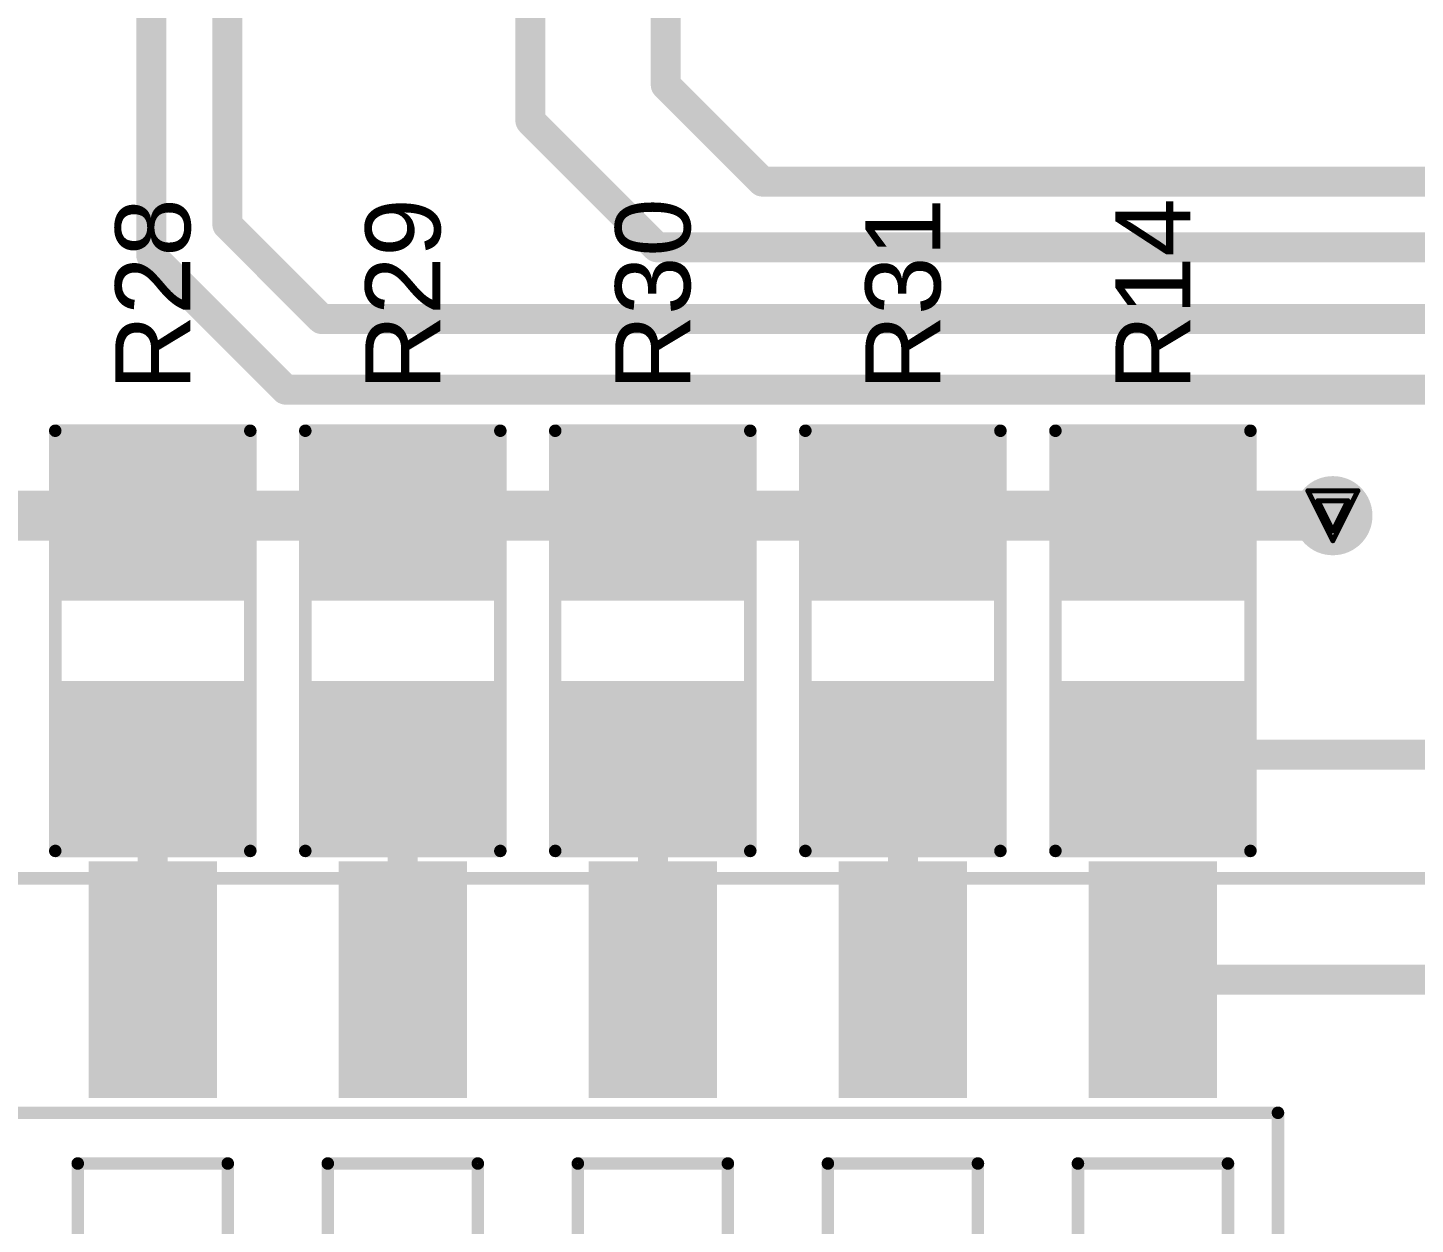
# Model space of a CAD drawing. Header units: inches. Extents: x 29 to 267, y 155 to 337.
# Drawn here: x 66.88 to 80.97, y 223.75 to 235.91 of the extents above; entities that cross this region are included whole.
import ezdxf

# ---------------------------------------------------------------- set-up
doc = ezdxf.new("R2010")
doc.units = ezdxf.units.IN
for name, color, linetype in [('Board Outline', 216, 'Continuous'), ('Bottom Layer', 5, 'Continuous'), ('Bottom Solder', 6, 'Continuous'), ('Dimension', 6, 'Continuous'), ('Drill Drawing', 1, 'Continuous'), ('Top Layer', 1, 'Continuous'), ('Top Overlay', 2, 'Continuous'), ('Top Paste', 8, 'Continuous'), ('Top Solder', 216, 'Continuous'), ('Via Holes', 16, 'Continuous')]:
    doc.layers.add(name, color=color, linetype=linetype)
doc.styles.add('Arial', font='', dxfattribs={"height": 0.2})
doc.styles.get('Arial').set_extended_font_data('Arial')

# ---------------------------------------------------------------- blocks, each defined once
blk = doc.blocks.new('SMXS_06K_TP_12')
at = {"layer": 'Top Layer'}
for points in [[(-3.3, 6.9), (-3.3, 5.8), (-5.5, 5.8), (-5.5, 6.9)], [(5.5, 6.9), (5.5, 5.8), (3.3, 5.8), (3.3, 6.9)], [(-3.3, 4.36), (-3.3, 3.26), (-5.5, 3.26), (-5.5, 4.36)], [(5.5, 4.36), (5.5, 3.26), (3.3, 3.26), (3.3, 4.36)], [(-3.3, 1.82), (-3.3, 0.72), (-5.5, 0.72), (-5.5, 1.82)], [(5.5, 1.82), (5.5, 0.72), (3.3, 0.72), (3.3, 1.82)], [(-3.3, -0.72), (-3.3, -1.82), (-5.5, -1.82), (-5.5, -0.72)], [(5.5, -0.72), (5.5, -1.82), (3.3, -1.82), (3.3, -0.72)], [(-3.3, -3.26), (-3.3, -4.36), (-5.5, -4.36), (-5.5, -3.26)], [(5.5, -3.26), (5.5, -4.36), (3.3, -4.36), (3.3, -3.26)], [(-3.3, -5.8), (-3.3, -6.9), (-5.5, -6.9), (-5.5, -5.8)], [(5.5, -5.8), (5.5, -6.9), (3.3, -6.9), (3.3, -5.8)]]:
    blk.add_hatch(color=1, dxfattribs=at).paths.add_polyline_path(points)
at = {"layer": 'Top Paste'}
for points in [[(-3.3, 6.9), (-3.3, 5.8), (-5.5, 5.8), (-5.5, 6.9)], [(5.5, 6.9), (5.5, 5.8), (3.3, 5.8), (3.3, 6.9)], [(-3.3, 4.36), (-3.3, 3.26), (-5.5, 3.26), (-5.5, 4.36)], [(5.5, 4.36), (5.5, 3.26), (3.3, 3.26), (3.3, 4.36)], [(-3.3, 1.82), (-3.3, 0.72), (-5.5, 0.72), (-5.5, 1.82)], [(5.5, 1.82), (5.5, 0.72), (3.3, 0.72), (3.3, 1.82)], [(-3.3, -0.72), (-3.3, -1.82), (-5.5, -1.82), (-5.5, -0.72)], [(5.5, -0.72), (5.5, -1.82), (3.3, -1.82), (3.3, -0.72)], [(-3.3, -3.26), (-3.3, -4.36), (-5.5, -4.36), (-5.5, -3.26)], [(5.5, -3.26), (5.5, -4.36), (3.3, -4.36), (3.3, -3.26)], [(-3.3, -5.8), (-3.3, -6.9), (-5.5, -6.9), (-5.5, -5.8)], [(5.5, -5.8), (5.5, -6.9), (3.3, -6.9), (3.3, -5.8)]]:
    blk.add_hatch(color=8, dxfattribs=at).paths.add_polyline_path(points)
at = {"layer": 'Top Solder'}
for points in [[(-3.198, 7.002), (-3.198, 5.698), (-5.602, 5.698), (-5.602, 7.002)], [(5.602, 7.002), (5.602, 5.698), (3.198, 5.698), (3.198, 7.002)], [(-3.198, 4.462), (-3.198, 3.158), (-5.602, 3.158), (-5.602, 4.462)], [(5.602, 4.462), (5.602, 3.158), (3.198, 3.158), (3.198, 4.462)], [(-3.198, 1.922), (-3.198, 0.618), (-5.602, 0.618), (-5.602, 1.922)], [(5.602, 1.922), (5.602, 0.618), (3.198, 0.618), (3.198, 1.922)], [(-3.198, -0.618), (-3.198, -1.922), (-5.602, -1.922), (-5.602, -0.618)], [(5.602, -0.618), (5.602, -1.922), (3.198, -1.922), (3.198, -0.618)], [(-3.198, -3.158), (-3.198, -4.462), (-5.602, -4.462), (-5.602, -3.158)], [(5.602, -3.158), (5.602, -4.462), (3.198, -4.462), (3.198, -3.158)], [(-3.198, -5.698), (-3.198, -7.002), (-5.602, -7.002), (-5.602, -5.698)], [(5.602, -5.698), (5.602, -7.002), (3.198, -7.002), (3.198, -5.698)]]:
    blk.add_hatch(color=216, dxfattribs=at).paths.add_polyline_path(points)
at = {"layer": 'Top Overlay'}
for points in [[(-3.08, 7.61, 0.127, 0.127, 0), (-3.08, 6.965, 0.127, 0.127, 0)], [(-3.08, 7.61, 0.127, 0.127, 0), (3.048, 7.61, 0.127, 0.127, 0)], [(3.048, 7.61, 0.127, 0.127, 0), (3.048, -7.62, 0.127, 0.127, 0)], [(-2.293, 7.112, 0.127, 0.127, 0), (-2.293, 5.588, 0.127, 0.127, 0)], [(-2.293, 7.112, 0.127, 0.127, 0), (2.533, 7.112, 0.127, 0.127, 0)], [(-1.785, 7.112, 0.127, 0.127, 0), (-1.785, 5.588, 0.127, 0.127, 0)], [(-1.023, 7.112, 0.127, 0.127, 0), (-1.785, 6.096, 0.127, 0.127, 0)], [(-0.515, 7.112, 0.127, 0.127, 0), (-1.531, 5.588, 0.127, 0.127, 0)], [(-0.515, 7.112, 0.127, 0.127, 0), (-0.515, 5.588, 0.127, 0.127, 0)], [(2.533, 7.112, 0.127, 0.127, 0), (2.533, 5.588, 0.127, 0.127, 0)], [(-5.879, 6.48, 0.254, 0.254, 0), (-5.752, 6.353, 0.254, 0.254, 0)], [(-5.879, 6.48, 0.254, 0.254, 0), (-5.879, 6.226, 0.254, 0.254, 0)], [(-5.752, 6.353, 0.254, 0.254, 0), (-5.879, 6.226, 0.254, 0.254, 0)], [(-0.515, 6.35, 0.127, 0.127, 0), (-1.023, 5.588, 0.127, 0.127, 0)], [(-3.08, 5.735, 0.127, 0.127, 0), (-3.08, 4.425, 0.127, 0.127, 0)], [(-2.293, 5.588, 0.127, 0.127, 0), (2.533, 5.588, 0.127, 0.127, 0)], [(-2.293, 4.572, 0.127, 0.127, 0), (2.533, 4.572, 0.127, 0.127, 0)], [(-2.293, 4.572, 0.127, 0.127, 0), (-2.293, 3.048, 0.127, 0.127, 0)], [(-1.023, 4.572, 0.127, 0.127, 0), (-1.785, 3.556, 0.127, 0.127, 0)], [(-1.785, 4.572, 0.127, 0.127, 0), (-1.785, 3.048, 0.127, 0.127, 0)], [(-0.515, 4.572, 0.127, 0.127, 0), (-1.531, 3.048, 0.127, 0.127, 0)], [(-0.515, 4.572, 0.127, 0.127, 0), (-0.515, 3.048, 0.127, 0.127, 0)], [(2.533, 4.572, 0.127, 0.127, 0), (2.533, 3.048, 0.127, 0.127, 0)], [(-0.515, 3.81, 0.127, 0.127, 0), (-1.023, 3.048, 0.127, 0.127, 0)], [(-3.08, 3.195, 0.127, 0.127, 0), (-3.08, 1.885, 0.127, 0.127, 0)], [(-2.293, 3.048, 0.127, 0.127, 0), (2.533, 3.048, 0.127, 0.127, 0)], [(-2.293, 2.032, 0.127, 0.127, 0), (-2.293, 0.508, 0.127, 0.127, 0)], [(-2.293, 2.032, 0.127, 0.127, 0), (2.533, 2.032, 0.127, 0.127, 0)], [(-1.785, 2.032, 0.127, 0.127, 0), (-1.785, 0.508, 0.127, 0.127, 0)], [(-1.023, 2.032, 0.127, 0.127, 0), (-1.785, 1.016, 0.127, 0.127, 0)], [(-0.515, 2.032, 0.127, 0.127, 0), (-1.531, 0.508, 0.127, 0.127, 0)], [(-0.515, 2.032, 0.127, 0.127, 0), (-0.515, 0.508, 0.127, 0.127, 0)], [(2.533, 2.032, 0.127, 0.127, 0), (2.533, 0.508, 0.127, 0.127, 0)], [(-0.515, 1.27, 0.127, 0.127, 0), (-1.023, 0.508, 0.127, 0.127, 0)], [(-3.08, 0.655, 0.127, 0.127, 0), (-3.08, -0.655, 0.127, 0.127, 0)], [(-2.293, 0.508, 0.127, 0.127, 0), (2.533, 0.508, 0.127, 0.127, 0)], [(-2.293, -0.508, 0.127, 0.127, 0), (2.533, -0.508, 0.127, 0.127, 0)], [(-2.293, -0.508, 0.127, 0.127, 0), (-2.293, -2.032, 0.127, 0.127, 0)], [(-1.023, -0.508, 0.127, 0.127, 0), (-1.785, -1.524, 0.127, 0.127, 0)], [(-1.785, -0.508, 0.127, 0.127, 0), (-1.785, -2.032, 0.127, 0.127, 0)], [(-0.515, -0.508, 0.127, 0.127, 0), (-1.531, -2.032, 0.127, 0.127, 0)], [(-0.515, -0.508, 0.127, 0.127, 0), (-0.515, -2.032, 0.127, 0.127, 0)], [(2.533, -0.508, 0.127, 0.127, 0), (2.533, -2.032, 0.127, 0.127, 0)], [(-0.515, -1.27, 0.127, 0.127, 0), (-1.023, -2.032, 0.127, 0.127, 0)], [(-3.08, -1.885, 0.127, 0.127, 0), (-3.08, -3.195, 0.127, 0.127, 0)], [(-2.293, -2.032, 0.127, 0.127, 0), (2.533, -2.032, 0.127, 0.127, 0)], [(-2.293, -3.048, 0.127, 0.127, 0), (-2.293, -4.572, 0.127, 0.127, 0)], [(-2.293, -3.048, 0.127, 0.127, 0), (2.533, -3.048, 0.127, 0.127, 0)], [(-1.785, -3.048, 0.127, 0.127, 0), (-1.785, -4.572, 0.127, 0.127, 0)], [(-1.023, -3.048, 0.127, 0.127, 0), (-1.785, -4.064, 0.127, 0.127, 0)], [(-0.515, -3.048, 0.127, 0.127, 0), (-1.531, -4.572, 0.127, 0.127, 0)], [(-0.515, -3.048, 0.127, 0.127, 0), (-0.515, -4.572, 0.127, 0.127, 0)], [(2.533, -3.048, 0.127, 0.127, 0), (2.533, -4.572, 0.127, 0.127, 0)], [(-0.515, -3.81, 0.127, 0.127, 0), (-1.023, -4.572, 0.127, 0.127, 0)], [(-3.08, -4.425, 0.127, 0.127, 0), (-3.08, -5.735, 0.127, 0.127, 0)], [(-2.293, -4.572, 0.127, 0.127, 0), (2.533, -4.572, 0.127, 0.127, 0)], [(-2.293, -5.588, 0.127, 0.127, 0), (2.533, -5.588, 0.127, 0.127, 0)], [(-2.293, -5.588, 0.127, 0.127, 0), (-2.293, -7.112, 0.127, 0.127, 0)], [(-1.023, -5.588, 0.127, 0.127, 0), (-1.785, -6.604, 0.127, 0.127, 0)], [(-1.785, -5.588, 0.127, 0.127, 0), (-1.785, -7.112, 0.127, 0.127, 0)], [(-0.515, -5.588, 0.127, 0.127, 0), (-1.531, -7.112, 0.127, 0.127, 0)], [(-0.515, -5.588, 0.127, 0.127, 0), (-0.515, -7.112, 0.127, 0.127, 0)], [(2.533, -5.588, 0.127, 0.127, 0), (2.533, -7.112, 0.127, 0.127, 0)], [(-0.515, -6.35, 0.127, 0.127, 0), (-1.023, -7.112, 0.127, 0.127, 0)], [(-3.08, -6.965, 0.127, 0.127, 0), (-3.08, -7.62, 0.127, 0.127, 0)], [(-2.293, -7.112, 0.127, 0.127, 0), (2.533, -7.112, 0.127, 0.127, 0)], [(-3.08, -7.62, 0.127, 0.127, 0), (3.048, -7.62, 0.127, 0.127, 0)]]:
    blk.add_lwpolyline(points, format="xyseb", dxfattribs=at)
for points in [[(-3.112, 7.61, 0.0635, 0.0635, 1), (-3.048, 7.61, 0.0635, 0.0635, 1)], [(-3.112, 7.61, 0.0635, 0.0635, 1), (-3.048, 7.61, 0.0635, 0.0635, 1)], [(3.016, 7.61, 0.0635, 0.0635, 1), (3.08, 7.61, 0.0635, 0.0635, 1)], [(3.016, 7.61, 0.0635, 0.0635, 1), (3.08, 7.61, 0.0635, 0.0635, 1)], [(-2.325, 7.112, 0.0635, 0.0635, 1), (-2.261, 7.112, 0.0635, 0.0635, 1)], [(-2.325, 7.112, 0.0635, 0.0635, 1), (-2.261, 7.112, 0.0635, 0.0635, 1)], [(-1.817, 7.112, 0.0635, 0.0635, 1), (-1.753, 7.112, 0.0635, 0.0635, 1)], [(-1.055, 7.112, 0.0635, 0.0635, 1), (-0.991, 7.112, 0.0635, 0.0635, 1)], [(-0.547, 7.112, 0.0635, 0.0635, 1), (-0.483, 7.112, 0.0635, 0.0635, 1)], [(-0.547, 7.112, 0.0635, 0.0635, 1), (-0.483, 7.112, 0.0635, 0.0635, 1)], [(2.501, 7.112, 0.0635, 0.0635, 1), (2.565, 7.112, 0.0635, 0.0635, 1)], [(2.501, 7.112, 0.0635, 0.0635, 1), (2.565, 7.112, 0.0635, 0.0635, 1)], [(-3.112, 6.965, 0.0635, 0.0635, 1), (-3.048, 6.965, 0.0635, 0.0635, 1)], [(-5.942, 6.48, 0.127, 0.127, 1), (-5.815, 6.48, 0.127, 0.127, 1)], [(-5.942, 6.48, 0.127, 0.127, 1), (-5.815, 6.48, 0.127, 0.127, 1)], [(-5.942, 6.226, 0.127, 0.127, 1), (-5.815, 6.226, 0.127, 0.127, 1)], [(-5.942, 6.226, 0.127, 0.127, 1), (-5.815, 6.226, 0.127, 0.127, 1)], [(-5.815, 6.353, 0.127, 0.127, 1), (-5.688, 6.353, 0.127, 0.127, 1)], [(-5.815, 6.353, 0.127, 0.127, 1), (-5.688, 6.353, 0.127, 0.127, 1)], [(-0.547, 6.35, 0.0635, 0.0635, 1), (-0.483, 6.35, 0.0635, 0.0635, 1)], [(-1.817, 6.096, 0.0635, 0.0635, 1), (-1.753, 6.096, 0.0635, 0.0635, 1)], [(-3.112, 5.735, 0.0635, 0.0635, 1), (-3.048, 5.735, 0.0635, 0.0635, 1)], [(-2.325, 5.588, 0.0635, 0.0635, 1), (-2.261, 5.588, 0.0635, 0.0635, 1)], [(-2.325, 5.588, 0.0635, 0.0635, 1), (-2.261, 5.588, 0.0635, 0.0635, 1)], [(-1.817, 5.588, 0.0635, 0.0635, 1), (-1.753, 5.588, 0.0635, 0.0635, 1)], [(-1.563, 5.588, 0.0635, 0.0635, 1), (-1.499, 5.588, 0.0635, 0.0635, 1)], [(-1.055, 5.588, 0.0635, 0.0635, 1), (-0.991, 5.588, 0.0635, 0.0635, 1)], [(-0.547, 5.588, 0.0635, 0.0635, 1), (-0.483, 5.588, 0.0635, 0.0635, 1)], [(2.501, 5.588, 0.0635, 0.0635, 1), (2.565, 5.588, 0.0635, 0.0635, 1)], [(2.501, 5.588, 0.0635, 0.0635, 1), (2.565, 5.588, 0.0635, 0.0635, 1)], [(-2.325, 4.572, 0.0635, 0.0635, 1), (-2.261, 4.572, 0.0635, 0.0635, 1)], [(-2.325, 4.572, 0.0635, 0.0635, 1), (-2.261, 4.572, 0.0635, 0.0635, 1)], [(-1.817, 4.572, 0.0635, 0.0635, 1), (-1.753, 4.572, 0.0635, 0.0635, 1)], [(-1.055, 4.572, 0.0635, 0.0635, 1), (-0.991, 4.572, 0.0635, 0.0635, 1)], [(-0.547, 4.572, 0.0635, 0.0635, 1), (-0.483, 4.572, 0.0635, 0.0635, 1)], [(-0.547, 4.572, 0.0635, 0.0635, 1), (-0.483, 4.572, 0.0635, 0.0635, 1)], [(2.501, 4.572, 0.0635, 0.0635, 1), (2.565, 4.572, 0.0635, 0.0635, 1)], [(2.501, 4.572, 0.0635, 0.0635, 1), (2.565, 4.572, 0.0635, 0.0635, 1)], [(-3.112, 4.425, 0.0635, 0.0635, 1), (-3.048, 4.425, 0.0635, 0.0635, 1)], [(-0.547, 3.81, 0.0635, 0.0635, 1), (-0.483, 3.81, 0.0635, 0.0635, 1)], [(-1.817, 3.556, 0.0635, 0.0635, 1), (-1.753, 3.556, 0.0635, 0.0635, 1)], [(-3.112, 3.195, 0.0635, 0.0635, 1), (-3.048, 3.195, 0.0635, 0.0635, 1)], [(-2.325, 3.048, 0.0635, 0.0635, 1), (-2.261, 3.048, 0.0635, 0.0635, 1)], [(-2.325, 3.048, 0.0635, 0.0635, 1), (-2.261, 3.048, 0.0635, 0.0635, 1)], [(-1.817, 3.048, 0.0635, 0.0635, 1), (-1.753, 3.048, 0.0635, 0.0635, 1)], [(-1.563, 3.048, 0.0635, 0.0635, 1), (-1.499, 3.048, 0.0635, 0.0635, 1)], [(-1.055, 3.048, 0.0635, 0.0635, 1), (-0.991, 3.048, 0.0635, 0.0635, 1)], [(-0.547, 3.048, 0.0635, 0.0635, 1), (-0.483, 3.048, 0.0635, 0.0635, 1)], [(2.501, 3.048, 0.0635, 0.0635, 1), (2.565, 3.048, 0.0635, 0.0635, 1)], [(2.501, 3.048, 0.0635, 0.0635, 1), (2.565, 3.048, 0.0635, 0.0635, 1)], [(-2.325, 2.032, 0.0635, 0.0635, 1), (-2.261, 2.032, 0.0635, 0.0635, 1)], [(-2.325, 2.032, 0.0635, 0.0635, 1), (-2.261, 2.032, 0.0635, 0.0635, 1)], [(-1.817, 2.032, 0.0635, 0.0635, 1), (-1.753, 2.032, 0.0635, 0.0635, 1)], [(-1.055, 2.032, 0.0635, 0.0635, 1), (-0.991, 2.032, 0.0635, 0.0635, 1)], [(-0.547, 2.032, 0.0635, 0.0635, 1), (-0.483, 2.032, 0.0635, 0.0635, 1)], [(-0.547, 2.032, 0.0635, 0.0635, 1), (-0.483, 2.032, 0.0635, 0.0635, 1)], [(2.501, 2.032, 0.0635, 0.0635, 1), (2.565, 2.032, 0.0635, 0.0635, 1)], [(2.501, 2.032, 0.0635, 0.0635, 1), (2.565, 2.032, 0.0635, 0.0635, 1)], [(-3.112, 1.885, 0.0635, 0.0635, 1), (-3.048, 1.885, 0.0635, 0.0635, 1)], [(-0.547, 1.27, 0.0635, 0.0635, 1), (-0.483, 1.27, 0.0635, 0.0635, 1)], [(-1.817, 1.016, 0.0635, 0.0635, 1), (-1.753, 1.016, 0.0635, 0.0635, 1)], [(-3.112, 0.655, 0.0635, 0.0635, 1), (-3.048, 0.655, 0.0635, 0.0635, 1)], [(-2.325, 0.508, 0.0635, 0.0635, 1), (-2.261, 0.508, 0.0635, 0.0635, 1)], [(-2.325, 0.508, 0.0635, 0.0635, 1), (-2.261, 0.508, 0.0635, 0.0635, 1)], [(-1.817, 0.508, 0.0635, 0.0635, 1), (-1.753, 0.508, 0.0635, 0.0635, 1)], [(-1.563, 0.508, 0.0635, 0.0635, 1), (-1.499, 0.508, 0.0635, 0.0635, 1)], [(-1.055, 0.508, 0.0635, 0.0635, 1), (-0.991, 0.508, 0.0635, 0.0635, 1)], [(-0.547, 0.508, 0.0635, 0.0635, 1), (-0.483, 0.508, 0.0635, 0.0635, 1)], [(2.501, 0.508, 0.0635, 0.0635, 1), (2.565, 0.508, 0.0635, 0.0635, 1)], [(2.501, 0.508, 0.0635, 0.0635, 1), (2.565, 0.508, 0.0635, 0.0635, 1)], [(-2.325, -0.508, 0.0635, 0.0635, 1), (-2.261, -0.508, 0.0635, 0.0635, 1)], [(-2.325, -0.508, 0.0635, 0.0635, 1), (-2.261, -0.508, 0.0635, 0.0635, 1)], [(-1.817, -0.508, 0.0635, 0.0635, 1), (-1.753, -0.508, 0.0635, 0.0635, 1)], [(-1.055, -0.508, 0.0635, 0.0635, 1), (-0.991, -0.508, 0.0635, 0.0635, 1)], [(-0.547, -0.508, 0.0635, 0.0635, 1), (-0.483, -0.508, 0.0635, 0.0635, 1)], [(-0.547, -0.508, 0.0635, 0.0635, 1), (-0.483, -0.508, 0.0635, 0.0635, 1)], [(2.501, -0.508, 0.0635, 0.0635, 1), (2.565, -0.508, 0.0635, 0.0635, 1)], [(2.501, -0.508, 0.0635, 0.0635, 1), (2.565, -0.508, 0.0635, 0.0635, 1)], [(-3.112, -0.655, 0.0635, 0.0635, 1), (-3.048, -0.655, 0.0635, 0.0635, 1)], [(-0.547, -1.27, 0.0635, 0.0635, 1), (-0.483, -1.27, 0.0635, 0.0635, 1)], [(-1.817, -1.524, 0.0635, 0.0635, 1), (-1.753, -1.524, 0.0635, 0.0635, 1)], [(-3.112, -1.885, 0.0635, 0.0635, 1), (-3.048, -1.885, 0.0635, 0.0635, 1)], [(-2.325, -2.032, 0.0635, 0.0635, 1), (-2.261, -2.032, 0.0635, 0.0635, 1)], [(-2.325, -2.032, 0.0635, 0.0635, 1), (-2.261, -2.032, 0.0635, 0.0635, 1)], [(-1.817, -2.032, 0.0635, 0.0635, 1), (-1.753, -2.032, 0.0635, 0.0635, 1)], [(-1.563, -2.032, 0.0635, 0.0635, 1), (-1.499, -2.032, 0.0635, 0.0635, 1)], [(-1.055, -2.032, 0.0635, 0.0635, 1), (-0.991, -2.032, 0.0635, 0.0635, 1)], [(-0.547, -2.032, 0.0635, 0.0635, 1), (-0.483, -2.032, 0.0635, 0.0635, 1)], [(2.501, -2.032, 0.0635, 0.0635, 1), (2.565, -2.032, 0.0635, 0.0635, 1)], [(2.501, -2.032, 0.0635, 0.0635, 1), (2.565, -2.032, 0.0635, 0.0635, 1)], [(-2.325, -3.048, 0.0635, 0.0635, 1), (-2.261, -3.048, 0.0635, 0.0635, 1)], [(-2.325, -3.048, 0.0635, 0.0635, 1), (-2.261, -3.048, 0.0635, 0.0635, 1)], [(-1.817, -3.048, 0.0635, 0.0635, 1), (-1.753, -3.048, 0.0635, 0.0635, 1)], [(-1.055, -3.048, 0.0635, 0.0635, 1), (-0.991, -3.048, 0.0635, 0.0635, 1)], [(-0.547, -3.048, 0.0635, 0.0635, 1), (-0.483, -3.048, 0.0635, 0.0635, 1)], [(-0.547, -3.048, 0.0635, 0.0635, 1), (-0.483, -3.048, 0.0635, 0.0635, 1)], [(2.501, -3.048, 0.0635, 0.0635, 1), (2.565, -3.048, 0.0635, 0.0635, 1)], [(2.501, -3.048, 0.0635, 0.0635, 1), (2.565, -3.048, 0.0635, 0.0635, 1)], [(-3.112, -3.195, 0.0635, 0.0635, 1), (-3.048, -3.195, 0.0635, 0.0635, 1)], [(-0.547, -3.81, 0.0635, 0.0635, 1), (-0.483, -3.81, 0.0635, 0.0635, 1)], [(-1.817, -4.064, 0.0635, 0.0635, 1), (-1.753, -4.064, 0.0635, 0.0635, 1)], [(-3.112, -4.425, 0.0635, 0.0635, 1), (-3.048, -4.425, 0.0635, 0.0635, 1)], [(-2.325, -4.572, 0.0635, 0.0635, 1), (-2.261, -4.572, 0.0635, 0.0635, 1)], [(-2.325, -4.572, 0.0635, 0.0635, 1), (-2.261, -4.572, 0.0635, 0.0635, 1)], [(-1.817, -4.572, 0.0635, 0.0635, 1), (-1.753, -4.572, 0.0635, 0.0635, 1)], [(-1.563, -4.572, 0.0635, 0.0635, 1), (-1.499, -4.572, 0.0635, 0.0635, 1)], [(-1.055, -4.572, 0.0635, 0.0635, 1), (-0.991, -4.572, 0.0635, 0.0635, 1)], [(-0.547, -4.572, 0.0635, 0.0635, 1), (-0.483, -4.572, 0.0635, 0.0635, 1)], [(2.501, -4.572, 0.0635, 0.0635, 1), (2.565, -4.572, 0.0635, 0.0635, 1)], [(2.501, -4.572, 0.0635, 0.0635, 1), (2.565, -4.572, 0.0635, 0.0635, 1)], [(-2.325, -5.588, 0.0635, 0.0635, 1), (-2.261, -5.588, 0.0635, 0.0635, 1)], [(-2.325, -5.588, 0.0635, 0.0635, 1), (-2.261, -5.588, 0.0635, 0.0635, 1)], [(-1.817, -5.588, 0.0635, 0.0635, 1), (-1.753, -5.588, 0.0635, 0.0635, 1)], [(-1.055, -5.588, 0.0635, 0.0635, 1), (-0.991, -5.588, 0.0635, 0.0635, 1)], [(-0.547, -5.588, 0.0635, 0.0635, 1), (-0.483, -5.588, 0.0635, 0.0635, 1)], [(-0.547, -5.588, 0.0635, 0.0635, 1), (-0.483, -5.588, 0.0635, 0.0635, 1)], [(2.501, -5.588, 0.0635, 0.0635, 1), (2.565, -5.588, 0.0635, 0.0635, 1)], [(2.501, -5.588, 0.0635, 0.0635, 1), (2.565, -5.588, 0.0635, 0.0635, 1)], [(-3.112, -5.735, 0.0635, 0.0635, 1), (-3.048, -5.735, 0.0635, 0.0635, 1)], [(-0.547, -6.35, 0.0635, 0.0635, 1), (-0.483, -6.35, 0.0635, 0.0635, 1)], [(-1.817, -6.604, 0.0635, 0.0635, 1), (-1.753, -6.604, 0.0635, 0.0635, 1)], [(-3.112, -6.965, 0.0635, 0.0635, 1), (-3.048, -6.965, 0.0635, 0.0635, 1)], [(-2.325, -7.112, 0.0635, 0.0635, 1), (-2.261, -7.112, 0.0635, 0.0635, 1)], [(-2.325, -7.112, 0.0635, 0.0635, 1), (-2.261, -7.112, 0.0635, 0.0635, 1)], [(-1.817, -7.112, 0.0635, 0.0635, 1), (-1.753, -7.112, 0.0635, 0.0635, 1)], [(-1.563, -7.112, 0.0635, 0.0635, 1), (-1.499, -7.112, 0.0635, 0.0635, 1)], [(-1.055, -7.112, 0.0635, 0.0635, 1), (-0.991, -7.112, 0.0635, 0.0635, 1)], [(-0.547, -7.112, 0.0635, 0.0635, 1), (-0.483, -7.112, 0.0635, 0.0635, 1)], [(2.501, -7.112, 0.0635, 0.0635, 1), (2.565, -7.112, 0.0635, 0.0635, 1)], [(2.501, -7.112, 0.0635, 0.0635, 1), (2.565, -7.112, 0.0635, 0.0635, 1)], [(-3.112, -7.62, 0.0635, 0.0635, 1), (-3.048, -7.62, 0.0635, 0.0635, 1)], [(-3.112, -7.62, 0.0635, 0.0635, 1), (-3.048, -7.62, 0.0635, 0.0635, 1)], [(3.016, -7.62, 0.0635, 0.0635, 1), (3.08, -7.62, 0.0635, 0.0635, 1)], [(3.016, -7.62, 0.0635, 0.0635, 1), (3.08, -7.62, 0.0635, 0.0635, 1)]]:
    blk.add_lwpolyline(points, format="xyseb", close=True, dxfattribs=at)
at = {"layer": 'Top Overlay', "style": 'Arial'}
for p in [(1.69, 6.41), (1.69, 3.87), (1.69, 1.33), (1.69, -1.21), (1.69, -3.75), (1.69, -6.29)]:
    blk.add_text('ON', height=0.762, rotation=180, dxfattribs=at).set_placement(p)
blk = doc.blocks.new('R___1206_23')
at = {"layer": 'Top Layer'}
for points in [[(-2.032, 0.889), (-0.508, 0.889), (-0.508, -0.889), (-2.032, -0.889)], [(0.508, 0.889), (2.032, 0.889), (2.032, -0.889), (0.508, -0.889)]]:
    blk.add_hatch(color=1, dxfattribs=at).paths.add_polyline_path(points)
at = {"layer": 'Top Paste'}
for points in [[(-2.032, 0.889), (-0.508, 0.889), (-0.508, -0.889), (-2.032, -0.889)], [(0.508, 0.889), (2.032, 0.889), (2.032, -0.889), (0.508, -0.889)]]:
    blk.add_hatch(color=8, dxfattribs=at).paths.add_polyline_path(points)
at = {"layer": 'Top Solder'}
for points in [[(-2.1336, 0.9906), (-0.4064, 0.9906), (-0.4064, -0.9906), (-2.1336, -0.9906)], [(0.4064, 0.9906), (2.1336, 0.9906), (2.1336, -0.9906), (0.4064, -0.9906)]]:
    blk.add_hatch(color=216, dxfattribs=at).paths.add_polyline_path(points)
at = {"layer": 'Top Overlay'}
for points in [[(-2.1336, 0.9906, 0.127, 0.127, 0), (2.1336, 0.9906, 0.127, 0.127, 0)], [(-2.1336, 0.9906, 0.127, 0.127, 0), (-2.1336, -0.9906, 0.127, 0.127, 0)], [(2.1336, 0.9906, 0.127, 0.127, 0), (2.1336, -0.9906, 0.127, 0.127, 0)], [(-2.1336, -0.9906, 0.127, 0.127, 0), (2.1336, -0.9906, 0.127, 0.127, 0)]]:
    blk.add_lwpolyline(points, format="xyseb", dxfattribs=at)
for points in [[(-2.16535, 0.9906, 0.0635, 0.0635, 1), (-2.10185, 0.9906, 0.0635, 0.0635, 1)], [(-2.16535, 0.9906, 0.0635, 0.0635, 1), (-2.10185, 0.9906, 0.0635, 0.0635, 1)], [(2.10185, 0.9906, 0.0635, 0.0635, 1), (2.16535, 0.9906, 0.0635, 0.0635, 1)], [(2.10185, 0.9906, 0.0635, 0.0635, 1), (2.16535, 0.9906, 0.0635, 0.0635, 1)], [(-2.16535, -0.9906, 0.0635, 0.0635, 1), (-2.10185, -0.9906, 0.0635, 0.0635, 1)], [(-2.16535, -0.9906, 0.0635, 0.0635, 1), (-2.10185, -0.9906, 0.0635, 0.0635, 1)], [(2.10185, -0.9906, 0.0635, 0.0635, 1), (2.16535, -0.9906, 0.0635, 0.0635, 1)], [(2.10185, -0.9906, 0.0635, 0.0635, 1), (2.16535, -0.9906, 0.0635, 0.0635, 1)]]:
    blk.add_lwpolyline(points, format="xyseb", close=True, dxfattribs=at)
blk = doc.blocks.new('R___1206_24')
at = {"layer": 'Top Layer'}
for points in [[(-2.032, 0.889), (-0.508, 0.889), (-0.508, -0.889), (-2.032, -0.889)], [(0.508, 0.889), (2.032, 0.889), (2.032, -0.889), (0.508, -0.889)]]:
    blk.add_hatch(color=1, dxfattribs=at).paths.add_polyline_path(points)
at = {"layer": 'Top Paste'}
for points in [[(-2.032, 0.889), (-0.508, 0.889), (-0.508, -0.889), (-2.032, -0.889)], [(0.508, 0.889), (2.032, 0.889), (2.032, -0.889), (0.508, -0.889)]]:
    blk.add_hatch(color=8, dxfattribs=at).paths.add_polyline_path(points)
at = {"layer": 'Top Solder'}
for points in [[(-2.1336, 0.9906), (-0.4064, 0.9906), (-0.4064, -0.9906), (-2.1336, -0.9906)], [(0.4064, 0.9906), (2.1336, 0.9906), (2.1336, -0.9906), (0.4064, -0.9906)]]:
    blk.add_hatch(color=216, dxfattribs=at).paths.add_polyline_path(points)
at = {"layer": 'Top Overlay'}
for points in [[(-2.1336, 0.9906, 0.127, 0.127, 0), (2.1336, 0.9906, 0.127, 0.127, 0)], [(-2.1336, 0.9906, 0.127, 0.127, 0), (-2.1336, -0.9906, 0.127, 0.127, 0)], [(2.1336, 0.9906, 0.127, 0.127, 0), (2.1336, -0.9906, 0.127, 0.127, 0)], [(-2.1336, -0.9906, 0.127, 0.127, 0), (2.1336, -0.9906, 0.127, 0.127, 0)]]:
    blk.add_lwpolyline(points, format="xyseb", dxfattribs=at)
for points in [[(-2.16535, 0.9906, 0.0635, 0.0635, 1), (-2.10185, 0.9906, 0.0635, 0.0635, 1)], [(-2.16535, 0.9906, 0.0635, 0.0635, 1), (-2.10185, 0.9906, 0.0635, 0.0635, 1)], [(2.10185, 0.9906, 0.0635, 0.0635, 1), (2.16535, 0.9906, 0.0635, 0.0635, 1)], [(2.10185, 0.9906, 0.0635, 0.0635, 1), (2.16535, 0.9906, 0.0635, 0.0635, 1)], [(-2.16535, -0.9906, 0.0635, 0.0635, 1), (-2.10185, -0.9906, 0.0635, 0.0635, 1)], [(-2.16535, -0.9906, 0.0635, 0.0635, 1), (-2.10185, -0.9906, 0.0635, 0.0635, 1)], [(2.10185, -0.9906, 0.0635, 0.0635, 1), (2.16535, -0.9906, 0.0635, 0.0635, 1)], [(2.10185, -0.9906, 0.0635, 0.0635, 1), (2.16535, -0.9906, 0.0635, 0.0635, 1)]]:
    blk.add_lwpolyline(points, format="xyseb", close=True, dxfattribs=at)
blk = doc.blocks.new('R___1206_25')
at = {"layer": 'Top Layer'}
for points in [[(-2.032, 0.889), (-0.508, 0.889), (-0.508, -0.889), (-2.032, -0.889)], [(0.508, 0.889), (2.032, 0.889), (2.032, -0.889), (0.508, -0.889)]]:
    blk.add_hatch(color=1, dxfattribs=at).paths.add_polyline_path(points)
at = {"layer": 'Top Paste'}
for points in [[(-2.032, 0.889), (-0.508, 0.889), (-0.508, -0.889), (-2.032, -0.889)], [(0.508, 0.889), (2.032, 0.889), (2.032, -0.889), (0.508, -0.889)]]:
    blk.add_hatch(color=8, dxfattribs=at).paths.add_polyline_path(points)
at = {"layer": 'Top Solder'}
for points in [[(-2.1336, 0.9906), (-0.4064, 0.9906), (-0.4064, -0.9906), (-2.1336, -0.9906)], [(0.4064, 0.9906), (2.1336, 0.9906), (2.1336, -0.9906), (0.4064, -0.9906)]]:
    blk.add_hatch(color=216, dxfattribs=at).paths.add_polyline_path(points)
at = {"layer": 'Top Overlay'}
for points in [[(-2.1336, 0.9906, 0.127, 0.127, 0), (2.1336, 0.9906, 0.127, 0.127, 0)], [(-2.1336, 0.9906, 0.127, 0.127, 0), (-2.1336, -0.9906, 0.127, 0.127, 0)], [(2.1336, 0.9906, 0.127, 0.127, 0), (2.1336, -0.9906, 0.127, 0.127, 0)], [(-2.1336, -0.9906, 0.127, 0.127, 0), (2.1336, -0.9906, 0.127, 0.127, 0)]]:
    blk.add_lwpolyline(points, format="xyseb", dxfattribs=at)
for points in [[(-2.16535, 0.9906, 0.0635, 0.0635, 1), (-2.10185, 0.9906, 0.0635, 0.0635, 1)], [(-2.16535, 0.9906, 0.0635, 0.0635, 1), (-2.10185, 0.9906, 0.0635, 0.0635, 1)], [(2.10185, 0.9906, 0.0635, 0.0635, 1), (2.16535, 0.9906, 0.0635, 0.0635, 1)], [(2.10185, 0.9906, 0.0635, 0.0635, 1), (2.16535, 0.9906, 0.0635, 0.0635, 1)], [(-2.16535, -0.9906, 0.0635, 0.0635, 1), (-2.10185, -0.9906, 0.0635, 0.0635, 1)], [(-2.16535, -0.9906, 0.0635, 0.0635, 1), (-2.10185, -0.9906, 0.0635, 0.0635, 1)], [(2.10185, -0.9906, 0.0635, 0.0635, 1), (2.16535, -0.9906, 0.0635, 0.0635, 1)], [(2.10185, -0.9906, 0.0635, 0.0635, 1), (2.16535, -0.9906, 0.0635, 0.0635, 1)]]:
    blk.add_lwpolyline(points, format="xyseb", close=True, dxfattribs=at)
blk = doc.blocks.new('R___1206_26')
at = {"layer": 'Top Layer'}
for points in [[(-2.032, 0.889), (-0.508, 0.889), (-0.508, -0.889), (-2.032, -0.889)], [(0.508, 0.889), (2.032, 0.889), (2.032, -0.889), (0.508, -0.889)]]:
    blk.add_hatch(color=1, dxfattribs=at).paths.add_polyline_path(points)
at = {"layer": 'Top Paste'}
for points in [[(-2.032, 0.889), (-0.508, 0.889), (-0.508, -0.889), (-2.032, -0.889)], [(0.508, 0.889), (2.032, 0.889), (2.032, -0.889), (0.508, -0.889)]]:
    blk.add_hatch(color=8, dxfattribs=at).paths.add_polyline_path(points)
at = {"layer": 'Top Solder'}
for points in [[(-2.1336, 0.9906), (-0.4064, 0.9906), (-0.4064, -0.9906), (-2.1336, -0.9906)], [(0.4064, 0.9906), (2.1336, 0.9906), (2.1336, -0.9906), (0.4064, -0.9906)]]:
    blk.add_hatch(color=216, dxfattribs=at).paths.add_polyline_path(points)
at = {"layer": 'Top Overlay'}
for points in [[(-2.1336, 0.9906, 0.127, 0.127, 0), (2.1336, 0.9906, 0.127, 0.127, 0)], [(-2.1336, 0.9906, 0.127, 0.127, 0), (-2.1336, -0.9906, 0.127, 0.127, 0)], [(2.1336, 0.9906, 0.127, 0.127, 0), (2.1336, -0.9906, 0.127, 0.127, 0)], [(-2.1336, -0.9906, 0.127, 0.127, 0), (2.1336, -0.9906, 0.127, 0.127, 0)]]:
    blk.add_lwpolyline(points, format="xyseb", dxfattribs=at)
for points in [[(-2.16535, 0.9906, 0.0635, 0.0635, 1), (-2.10185, 0.9906, 0.0635, 0.0635, 1)], [(-2.16535, 0.9906, 0.0635, 0.0635, 1), (-2.10185, 0.9906, 0.0635, 0.0635, 1)], [(2.10185, 0.9906, 0.0635, 0.0635, 1), (2.16535, 0.9906, 0.0635, 0.0635, 1)], [(2.10185, 0.9906, 0.0635, 0.0635, 1), (2.16535, 0.9906, 0.0635, 0.0635, 1)], [(-2.16535, -0.9906, 0.0635, 0.0635, 1), (-2.10185, -0.9906, 0.0635, 0.0635, 1)], [(-2.16535, -0.9906, 0.0635, 0.0635, 1), (-2.10185, -0.9906, 0.0635, 0.0635, 1)], [(2.10185, -0.9906, 0.0635, 0.0635, 1), (2.16535, -0.9906, 0.0635, 0.0635, 1)], [(2.10185, -0.9906, 0.0635, 0.0635, 1), (2.16535, -0.9906, 0.0635, 0.0635, 1)]]:
    blk.add_lwpolyline(points, format="xyseb", close=True, dxfattribs=at)
blk = doc.blocks.new('R___1206_40')
at = {"layer": 'Top Layer'}
for points in [[(-2.032, 0.889), (-0.508, 0.889), (-0.508, -0.889), (-2.032, -0.889)], [(0.508, 0.889), (2.032, 0.889), (2.032, -0.889), (0.508, -0.889)]]:
    blk.add_hatch(color=1, dxfattribs=at).paths.add_polyline_path(points)
at = {"layer": 'Top Paste'}
for points in [[(-2.032, 0.889), (-0.508, 0.889), (-0.508, -0.889), (-2.032, -0.889)], [(0.508, 0.889), (2.032, 0.889), (2.032, -0.889), (0.508, -0.889)]]:
    blk.add_hatch(color=8, dxfattribs=at).paths.add_polyline_path(points)
at = {"layer": 'Top Solder'}
for points in [[(-2.1336, 0.9906), (-0.4064, 0.9906), (-0.4064, -0.9906), (-2.1336, -0.9906)], [(0.4064, 0.9906), (2.1336, 0.9906), (2.1336, -0.9906), (0.4064, -0.9906)]]:
    blk.add_hatch(color=216, dxfattribs=at).paths.add_polyline_path(points)
at = {"layer": 'Top Overlay'}
for points in [[(-2.1336, -0.9906, 0.127, 0.127, 0), (-2.1336, 0.9906, 0.127, 0.127, 0)], [(2.1336, 0.9906, 0.127, 0.127, 0), (-2.1336, 0.9906, 0.127, 0.127, 0)], [(2.1336, -0.9906, 0.127, 0.127, 0), (2.1336, 0.9906, 0.127, 0.127, 0)], [(2.1336, -0.9906, 0.127, 0.127, 0), (-2.1336, -0.9906, 0.127, 0.127, 0)]]:
    blk.add_lwpolyline(points, format="xyseb", dxfattribs=at)
for points in [[(-2.16535, 0.9906, 0.0635, 0.0635, 1), (-2.10185, 0.9906, 0.0635, 0.0635, 1)], [(-2.16535, 0.9906, 0.0635, 0.0635, 1), (-2.10185, 0.9906, 0.0635, 0.0635, 1)], [(2.10185, 0.9906, 0.0635, 0.0635, 1), (2.16535, 0.9906, 0.0635, 0.0635, 1)], [(2.10185, 0.9906, 0.0635, 0.0635, 1), (2.16535, 0.9906, 0.0635, 0.0635, 1)], [(-2.16535, -0.9906, 0.0635, 0.0635, 1), (-2.10185, -0.9906, 0.0635, 0.0635, 1)], [(-2.16535, -0.9906, 0.0635, 0.0635, 1), (-2.10185, -0.9906, 0.0635, 0.0635, 1)], [(2.10185, -0.9906, 0.0635, 0.0635, 1), (2.16535, -0.9906, 0.0635, 0.0635, 1)], [(2.10185, -0.9906, 0.0635, 0.0635, 1), (2.16535, -0.9906, 0.0635, 0.0635, 1)]]:
    blk.add_lwpolyline(points, format="xyseb", close=True, dxfattribs=at)

msp = doc.modelspace()

# ---------------------------------------------------------------- hatches: boundary and pattern name
at = {"layer": 'Bottom Layer'}
h = msp.add_hatch(color=5, dxfattribs=at)
edge = h.paths.add_edge_path()
edge.add_arc((80.137, 230.95), 0.3, 0, 360)
at = {"layer": 'Bottom Solder'}
h = msp.add_hatch(color=6, dxfattribs=at)
edge = h.paths.add_edge_path()
edge.add_arc((80.137, 230.95), 0.402, 0, 360)
at = {"layer": 'Top Layer'}
h = msp.add_hatch(color=1, dxfattribs=at)
edge = h.paths.add_edge_path()
edge.add_arc((80.137, 230.95), 0.3, 0, 360)
at = {"layer": 'Top Solder'}
h = msp.add_hatch(color=216, dxfattribs=at)
edge = h.paths.add_edge_path()
edge.add_arc((80.137, 230.95), 0.402, 0, 360)
at = {"layer": 'Via Holes'}
h = msp.add_hatch(color=7, dxfattribs=at)
edge = h.paths.add_edge_path()
edge.add_arc((80.137, 230.95), 0.15, 0, 360)

# ---------------------------------------------------------------- linework, layer by layer
at = {"layer": 'Board Outline'}
msp.add_lwpolyline([(55.145, 191.491, 0.254, 0.254, -2.452185), (125.145, 191.491, 0.254, 0.254, 0)], format="xyseb", dxfattribs=at)
at = {"layer": 'Dimension'}
msp.add_lwpolyline([(40.096, 227.267, 0.127, 0.127, 0), (90.145, 227.267, 0.127, 0.127, 0)], format="xyseb", dxfattribs=at)
at = {"layer": 'Drill Drawing'}
for points in [[(79.883, 231.203, 0.0508, 0.0508, 0), (80.391, 231.203, 0.0508, 0.0508, 0)], [(79.883, 231.203, 0.0508, 0.0508, 0), (80.137, 230.696, 0.0508, 0.0508, 0)], [(80.137, 230.696, 0.0508, 0.0508, 0), (80.391, 231.203, 0.0508, 0.0508, 0)], [(79.985, 231.102, 0.0508, 0.0508, 0), (80.289, 231.102, 0.0508, 0.0508, 0)], [(79.985, 231.102, 0.0508, 0.0508, 0), (80.137, 230.797, 0.0508, 0.0508, 0)], [(80.137, 230.797, 0.0508, 0.0508, 0), (80.289, 231.102, 0.0508, 0.0508, 0)]]:
    msp.add_lwpolyline(points, format="xyseb", dxfattribs=at)
for points in [[(79.87, 231.203, 0.0254, 0.0254, 1), (79.896, 231.203, 0.0254, 0.0254, 1)], [(79.87, 231.203, 0.0254, 0.0254, 1), (79.896, 231.203, 0.0254, 0.0254, 1)], [(80.378, 231.203, 0.0254, 0.0254, 1), (80.404, 231.203, 0.0254, 0.0254, 1)], [(80.378, 231.203, 0.0254, 0.0254, 1), (80.404, 231.203, 0.0254, 0.0254, 1)], [(79.972, 231.102, 0.0254, 0.0254, 1), (79.997, 231.102, 0.0254, 0.0254, 1)], [(79.972, 231.102, 0.0254, 0.0254, 1), (79.997, 231.102, 0.0254, 0.0254, 1)], [(80.277, 231.102, 0.0254, 0.0254, 1), (80.302, 231.102, 0.0254, 0.0254, 1)], [(80.277, 231.102, 0.0254, 0.0254, 1), (80.302, 231.102, 0.0254, 0.0254, 1)], [(80.124, 230.797, 0.0254, 0.0254, 1), (80.15, 230.797, 0.0254, 0.0254, 1)], [(80.124, 230.797, 0.0254, 0.0254, 1), (80.15, 230.797, 0.0254, 0.0254, 1)], [(80.124, 230.696, 0.0254, 0.0254, 1), (80.15, 230.696, 0.0254, 0.0254, 1)], [(80.124, 230.696, 0.0254, 0.0254, 1), (80.15, 230.696, 0.0254, 0.0254, 1)]]:
    msp.add_lwpolyline(points, format="xyseb", close=True, dxfattribs=at)
at = {"layer": 'Top Layer'}
for points in [[(71.985, 234.96, 0.305, 0.305, 0), (71.985, 246.228, 0.305, 0.305, 0)], [(73.36, 235.324, 0.305, 0.305, 0), (73.36, 244.692, 0.305, 0.305, 0)], [(68.907, 233.904, 0.305, 0.305, 0), (68.907, 243.561, 0.305, 0.305, 0)], [(68.133, 233.595, 0.305, 0.305, 0), (68.133, 243.203, 0.305, 0.305, 0)], [(73.36, 235.324, 0.305, 0.305, 0), (74.341, 234.343, 0.305, 0.305, 0)], [(71.985, 234.96, 0.305, 0.305, 0), (73.269, 233.676, 0.305, 0.305, 0)], [(74.341, 234.343, 0.305, 0.305, 0), (93.992, 234.343, 0.305, 0.305, 0)], [(68.907, 233.904, 0.305, 0.305, 0), (69.864, 232.947, 0.305, 0.305, 0)], [(68.133, 233.595, 0.305, 0.305, 0), (69.498, 232.23, 0.305, 0.305, 0)], [(73.269, 233.676, 0.305, 0.305, 0), (93.432, 233.676, 0.305, 0.305, 0)], [(69.864, 232.947, 0.305, 0.305, 0), (92.292, 232.947, 0.305, 0.305, 0)], [(69.498, 232.23, 0.305, 0.305, 0), (88.21, 232.23, 0.305, 0.305, 0)], [(65.609, 230.95, 0.508, 0.508, 0), (68.149, 230.95, 0.508, 0.508, 0)], [(68.149, 230.95, 0.508, 0.508, 0), (70.689, 230.95, 0.508, 0.508, 0)], [(70.689, 230.95, 0.508, 0.508, 0), (73.228, 230.95, 0.508, 0.508, 0)], [(73.228, 230.95, 0.508, 0.508, 0), (75.769, 230.95, 0.508, 0.508, 0)], [(75.769, 230.95, 0.508, 0.508, 0), (78.309, 230.95, 0.508, 0.508, 0)], [(78.309, 230.95, 0.508, 0.508, 0), (80.137, 230.95, 0.508, 0.508, 0)], [(68.149, 226.238, 0.305, 0.305, 0), (68.149, 228.524, 0.305, 0.305, 0)], [(70.689, 226.238, 0.305, 0.305, 0), (70.689, 228.524, 0.305, 0.305, 0)], [(73.228, 228.524, 0.305, 0.305, 0), (73.229, 228.523, 0.305, 0.305, 0)], [(73.229, 226.238, 0.305, 0.305, 0), (73.229, 228.523, 0.305, 0.305, 0)], [(75.769, 226.238, 0.305, 0.305, 0), (75.769, 228.524, 0.305, 0.305, 0)], [(78.309, 228.524, 0.305, 0.305, 0), (89.598, 228.524, 0.305, 0.305, 0)], [(78.309, 226.238, 0.305, 0.305, 0), (91.927, 226.238, 0.305, 0.305, 0)]]:
    msp.add_lwpolyline(points, format="xyseb", dxfattribs=at)
for points in [[(73.284, 235.324, 0.152, 0.152, 1), (73.436, 235.324, 0.152, 0.152, 1)], [(73.284, 235.324, 0.152, 0.152, 1), (73.436, 235.324, 0.152, 0.152, 1)], [(71.909, 234.96, 0.152, 0.152, 1), (72.062, 234.96, 0.152, 0.152, 1)], [(71.909, 234.96, 0.152, 0.152, 1), (72.062, 234.96, 0.152, 0.152, 1)], [(74.265, 234.343, 0.152, 0.152, 1), (74.417, 234.343, 0.152, 0.152, 1)], [(74.265, 234.343, 0.152, 0.152, 1), (74.417, 234.343, 0.152, 0.152, 1)], [(68.831, 233.904, 0.152, 0.152, 1), (68.983, 233.904, 0.152, 0.152, 1)], [(68.831, 233.904, 0.152, 0.152, 1), (68.983, 233.904, 0.152, 0.152, 1)], [(68.057, 233.595, 0.152, 0.152, 1), (68.209, 233.595, 0.152, 0.152, 1)], [(68.057, 233.595, 0.152, 0.152, 1), (68.209, 233.595, 0.152, 0.152, 1)], [(73.193, 233.676, 0.152, 0.152, 1), (73.345, 233.676, 0.152, 0.152, 1)], [(73.193, 233.676, 0.152, 0.152, 1), (73.345, 233.676, 0.152, 0.152, 1)], [(69.788, 232.947, 0.152, 0.152, 1), (69.94, 232.947, 0.152, 0.152, 1)], [(69.788, 232.947, 0.152, 0.152, 1), (69.94, 232.947, 0.152, 0.152, 1)], [(69.422, 232.23, 0.152, 0.152, 1), (69.574, 232.23, 0.152, 0.152, 1)], [(69.422, 232.23, 0.152, 0.152, 1), (69.574, 232.23, 0.152, 0.152, 1)], [(68.022, 230.95, 0.254, 0.254, 1), (68.276, 230.95, 0.254, 0.254, 1)], [(68.022, 230.95, 0.254, 0.254, 1), (68.276, 230.95, 0.254, 0.254, 1)], [(70.562, 230.95, 0.254, 0.254, 1), (70.816, 230.95, 0.254, 0.254, 1)], [(70.562, 230.95, 0.254, 0.254, 1), (70.816, 230.95, 0.254, 0.254, 1)], [(73.101, 230.95, 0.254, 0.254, 1), (73.355, 230.95, 0.254, 0.254, 1)], [(73.101, 230.95, 0.254, 0.254, 1), (73.355, 230.95, 0.254, 0.254, 1)], [(75.642, 230.95, 0.254, 0.254, 1), (75.896, 230.95, 0.254, 0.254, 1)], [(75.642, 230.95, 0.254, 0.254, 1), (75.896, 230.95, 0.254, 0.254, 1)], [(78.182, 230.95, 0.254, 0.254, 1), (78.436, 230.95, 0.254, 0.254, 1)], [(78.182, 230.95, 0.254, 0.254, 1), (78.436, 230.95, 0.254, 0.254, 1)], [(80.01, 230.95, 0.254, 0.254, 1), (80.264, 230.95, 0.254, 0.254, 1)], [(68.073, 228.524, 0.152, 0.152, 1), (68.225, 228.524, 0.152, 0.152, 1)], [(70.613, 228.524, 0.152, 0.152, 1), (70.765, 228.524, 0.152, 0.152, 1)], [(73.152, 228.524, 0.152, 0.152, 1), (73.304, 228.524, 0.152, 0.152, 1)], [(73.153, 228.523, 0.152, 0.152, 1), (73.305, 228.523, 0.152, 0.152, 1)], [(73.153, 228.523, 0.152, 0.152, 1), (73.305, 228.523, 0.152, 0.152, 1)], [(75.693, 228.524, 0.152, 0.152, 1), (75.845, 228.524, 0.152, 0.152, 1)], [(78.233, 228.524, 0.152, 0.152, 1), (78.385, 228.524, 0.152, 0.152, 1)], [(68.073, 226.238, 0.152, 0.152, 1), (68.225, 226.238, 0.152, 0.152, 1)], [(70.613, 226.238, 0.152, 0.152, 1), (70.765, 226.238, 0.152, 0.152, 1)], [(73.153, 226.238, 0.152, 0.152, 1), (73.305, 226.238, 0.152, 0.152, 1)], [(75.693, 226.238, 0.152, 0.152, 1), (75.845, 226.238, 0.152, 0.152, 1)], [(78.233, 226.238, 0.152, 0.152, 1), (78.385, 226.238, 0.152, 0.152, 1)]]:
    msp.add_lwpolyline(points, format="xyseb", close=True, dxfattribs=at)

# ---------------------------------------------------------------- block references
for name, p, rotation in [('R___1206_26', (68.149, 229.679), 90), ('R___1206_25', (70.689, 229.679), 90), ('R___1206_24', (73.228, 229.679), 90), ('R___1206_23', (75.769, 229.679), 90), ('R___1206_40', (78.309, 229.679), 270), ('SMXS_06K_TP_12', (71.959, 221.838), 90)]:
    msp.add_blockref(name, p, dxfattribs=dict(rotation=rotation))

# ---------------------------------------------------------------- texts
at = {"layer": 'Top Overlay', "style": 'Arial'}
for s, p in [('R28', (68.53, 232.22)), ('R29', (71.07, 232.22)), ('R30', (73.609, 232.22)), ('R31', (76.15, 232.22)), ('R14', (78.69, 232.22))]:
    msp.add_text(s, height=0.762, rotation=90, dxfattribs=at).set_placement(p)

doc.saveas('drawing.dxf')
